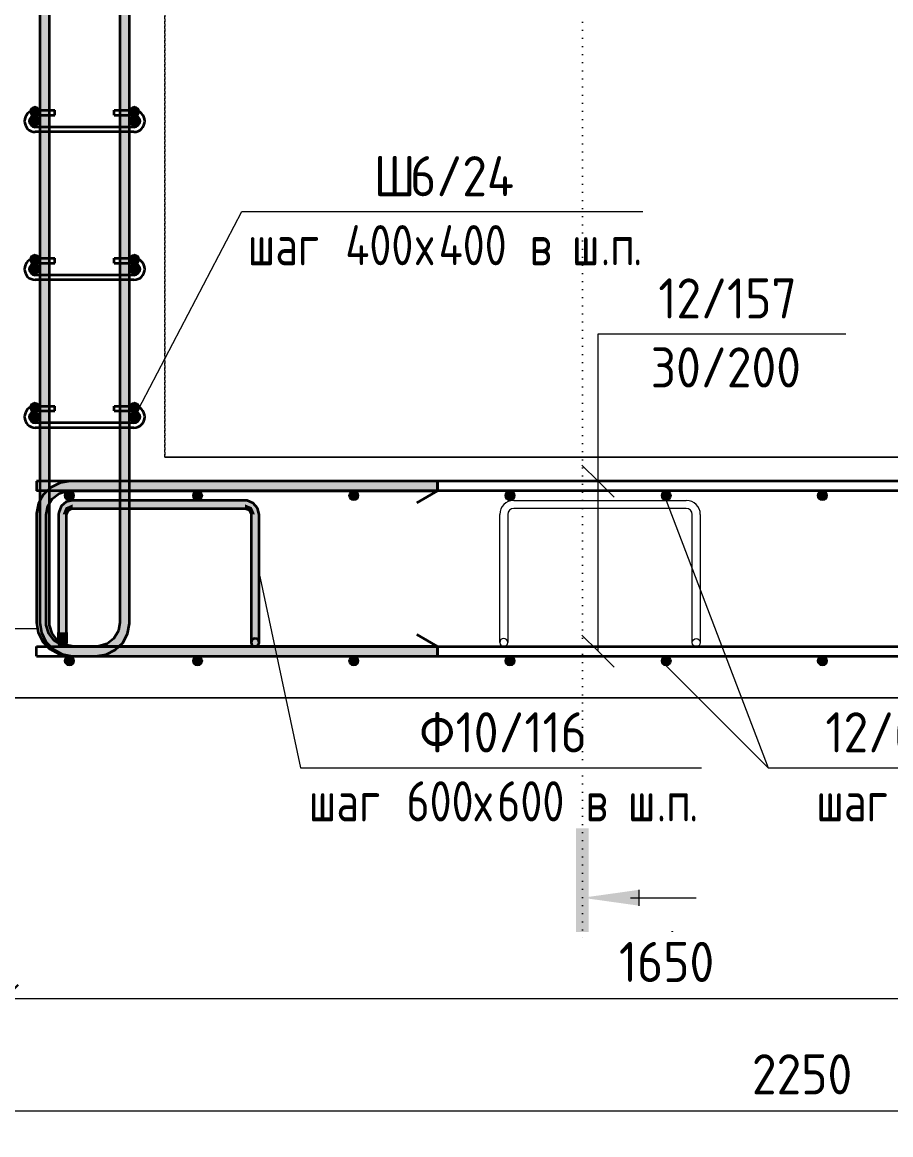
# Model space of a CAD drawing. Header units: millimetres. Extents: x 38156 to 72532, y -3741 to 33881.
# Drawn here: x 53678 to 54761, y -3565 to -2178 of the extents above; entities that cross this region are included whole.
import ezdxf

# ---------------------------------------------------------------- set-up
doc = ezdxf.new("R2010")
doc.units = ezdxf.units.MM
doc.linetypes.add('01 Штриховая _4 мм_', pattern=[6, 3.5, -2.5])
doc.linetypes.add('04 Пунктир 10мм', pattern=[10, 0, -10])
for name, color, linetype, lineweight in [('AA_Dim', 7, 'Continuous', 9), ('AA_Dim-20', 7, 'Continuous', 9), ('AA_Oformlenie', 7, 'Continuous', 9), ('AA_Razrez', 7, 'Continuous', 9), ('AA_Vinoska', 7, 'Continuous', 9), ('AF_Stena_Опалубка', 253, 'Continuous', 20), ('KR_Armatura', 7, 'Continuous', 20), ('KR_Armatura_Tonkie', 7, 'Continuous', 20), ('KR_Fundament', 7, 'Continuous', 20)]:
    doc.layers.add(name, color=color, linetype=linetype, lineweight=lineweight)
doc.styles.add('ISOCPEUR_1', font='isocpeur.ttf', dxfattribs={"width": 0.7, "height": 50})
doc.styles.add('ISOCPEUR_2', font='isocpeur.ttf', dxfattribs={"width": 0.9, "height": 50})
doc.styles.add('ISOCPEUR_3', font='isocpeur.ttf', dxfattribs={"width": 0.8, "height": 50})
doc.dimstyles.new('01_Точн_3_знака__непрозр__1', dxfattribs={"dimscale": 304.8, "dimtxt": 49.799059, "dimasz": 0.111549, "dimexe": 0.098425, "dimexo": 0.065617, "dimgap": 0.016404, "dimtad": 1, "dimdec": 3, "dimrnd": 0.001, "dimdsep": 46, "dimtxsty": 'ISOCPEUR_2', "dimblk1": 'OBLIQUE', "dimblk2": 'OBLIQUE', "dimsah": 1, "dimcen": 0.09, "dimdle": 0.098425, "dimazin": 0, "dimtfac": 1, "dimtdec": 4, "dimtix": 1, "dimtmove": 0, "dimatfit": 3, "dimfxl": 1, "dimtvp": 1, "dimtfill": 1, "dimtolj": 1, "dimtzin": 0, "dimlwd": 18, "dimlwe": 18, "dimarcsym": 2})

# ---------------------------------------------------------------- blocks, each defined once
blk = doc.blocks.new('351_Ряд стержней П переменный шаг _НесАрм_РабПлоск_ - Тип 1-3750296-Разрез 2 Арм')
at = {"layer": 'KR_Armatura_Tonkie', "lineweight": 35}
h = blk.add_hatch(color=256, dxfattribs=at)
h.paths.add_polyline_path([(-33213, -2926), (-33209, -2926), (-33209.2, -2777.5), (-33212, -2784.4), (-33213, -2792), (-33213, -2926)])
h.paths.add_polyline_path([(-33221, -2774.9), (-33219.1, -2770.7), (-33212, -2761.8), (-33209, -2759.5), (-33209.2, -840), (-33221, -840), (-33221, -2771)])
h = blk.add_hatch(color=256, dxfattribs=at)
h.paths.add_polyline_path([(-33121, -2926), (-33109, -2926), (-33109.2, -2762), (-33121, -2762), (-33121, -2926)])
h.paths.add_polyline_path([(-33111.1, -2750), (-33109, -2749.9), (-33109.2, -840), (-33121, -840), (-33120.8, -2750), (-33111.9, -2750)])
h = blk.add_hatch(color=256, dxfattribs=at)
h.paths.add_polyline_path([(-33179, -2956), (-33187.5, -2954.7), (-33188.8, -2954.1), (-33189, -2954.5), (-33189.9, -2955.1), (-33183, -2956), (-33180.3, -2956)])
h.paths.add_polyline_path([(-33196.9, -2952.4), (-33197.4, -2950.7), (-33197, -2949.7), (-33200.6, -2946.7), (-33205, -2941), (-33208, -2933.8), (-33209.2, -2926), (-33213, -2926), (-33212, -2933.8), (-33208.5, -2941.6), (-33204.2, -2947.2), (-33197.5, -2952.2)])
blk.add_hatch(color=256, dxfattribs=at).paths.add_polyline_path([(-33151, -2956), (-33121.7, -2956), (-33120.9, -2955.2), (-33114.4, -2946.5), (-33110.4, -2936.3), (-33109.2, -2926), (-33121, -2926), (-33122.2, -2934.3), (-33125, -2941), (-33130.4, -2947.7), (-33136, -2952), (-33143.2, -2955), (-33149.6, -2955.8)])
for p, q in [((-33221, -840), (-33221, -2926)), ((-33221, -840), (-33221, -2926)), ((-33221, -840), (-33221, -2926)), ((-33221, -840), (-33221, -2926)), ((-33221, -840), (-33221, -2926)), ((-33209, -2926), (-33209, -840)), ((-33209, -2926), (-33209, -840)), ((-33209, -2926), (-33209, -840)), ((-33209, -2926), (-33209, -840)), ((-33209, -2926), (-33209, -840)), ((-33121, -840), (-33121, -2926)), ((-33121, -840), (-33121, -2926)), ((-33121, -840), (-33121, -2926)), ((-33121, -840), (-33121, -2926)), ((-33121, -840), (-33121, -2926)), ((-33109, -2926), (-33109, -840)), ((-33109, -2926), (-33109, -840)), ((-33109, -2926), (-33109, -840)), ((-33109, -2926), (-33109, -840)), ((-33109, -2926), (-33109, -840)), ((-33151, -2956), (-33179, -2956)), ((-33151, -2956), (-33179, -2956)), ((-33151, -2956), (-33179, -2956)), ((-33151, -2956), (-33179, -2956)), ((-33151, -2956), (-33179, -2956)), ((-33179, -2968), (-33151, -2968)), ((-33179, -2968), (-33151, -2968)), ((-33179, -2968), (-33151, -2968)), ((-33179, -2968), (-33151, -2968)), ((-33179, -2968), (-33151, -2968))]:
    blk.add_line(p, q, dxfattribs=at)
at = {"layer": 'KR_Armatura_Tonkie', "lineweight": 35, "flags": 128}
for points in [[(-33221, -2926), (-33219, -2938.7), (-33213.3, -2950.2), (-33204.4, -2959.4), (-33193.1, -2965.5), (-33180.5, -2968), (-33179, -2968)], [(-33221, -2926), (-33219, -2938.7), (-33213.3, -2950.2), (-33204.4, -2959.4), (-33193.1, -2965.5), (-33180.5, -2968), (-33179, -2968)], [(-33221, -2926), (-33219, -2938.7), (-33213.3, -2950.2), (-33204.4, -2959.4), (-33193.1, -2965.5), (-33180.5, -2968), (-33179, -2968)], [(-33221, -2926), (-33219, -2938.7), (-33213.3, -2950.2), (-33204.4, -2959.4), (-33193.1, -2965.5), (-33180.5, -2968), (-33179, -2968)], [(-33221, -2926), (-33219, -2938.7), (-33213.3, -2950.2), (-33204.4, -2959.4), (-33193.1, -2965.5), (-33180.5, -2968), (-33179, -2968)], [(-33179, -2956), (-33189.7, -2954), (-33198.9, -2948.4), (-33205.6, -2939.9), (-33208.8, -2929.5), (-33209, -2926)], [(-33179, -2956), (-33189.7, -2954), (-33198.9, -2948.4), (-33205.6, -2939.9), (-33208.8, -2929.5), (-33209, -2926)], [(-33179, -2956), (-33189.7, -2954), (-33198.9, -2948.4), (-33205.6, -2939.9), (-33208.8, -2929.5), (-33209, -2926)], [(-33179, -2956), (-33189.7, -2954), (-33198.9, -2948.4), (-33205.6, -2939.9), (-33208.8, -2929.5), (-33209, -2926)], [(-33179, -2956), (-33189.7, -2954), (-33198.9, -2948.4), (-33205.6, -2939.9), (-33208.8, -2929.5), (-33209, -2926)], [(-33151, -2968), (-33138.3, -2966), (-33126.8, -2960.3), (-33117.6, -2951.4), (-33111.5, -2940.1), (-33109, -2927.5), (-33109, -2926)], [(-33121, -2926), (-33123, -2936.7), (-33128.6, -2945.9), (-33137.1, -2952.6), (-33147.5, -2955.8), (-33151, -2956)], [(-33151, -2968), (-33138.3, -2966), (-33126.8, -2960.3), (-33117.6, -2951.4), (-33111.5, -2940.1), (-33109, -2927.5), (-33109, -2926)], [(-33121, -2926), (-33123, -2936.7), (-33128.6, -2945.9), (-33137.1, -2952.6), (-33147.5, -2955.8), (-33151, -2956)], [(-33151, -2968), (-33138.3, -2966), (-33126.8, -2960.3), (-33117.6, -2951.4), (-33111.5, -2940.1), (-33109, -2927.5), (-33109, -2926)], [(-33121, -2926), (-33123, -2936.7), (-33128.6, -2945.9), (-33137.1, -2952.6), (-33147.5, -2955.8), (-33151, -2956)], [(-33151, -2968), (-33138.3, -2966), (-33126.8, -2960.3), (-33117.6, -2951.4), (-33111.5, -2940.1), (-33109, -2927.5), (-33109, -2926)], [(-33121, -2926), (-33123, -2936.7), (-33128.6, -2945.9), (-33137.1, -2952.6), (-33147.5, -2955.8), (-33151, -2956)], [(-33151, -2968), (-33138.3, -2966), (-33126.8, -2960.3), (-33117.6, -2951.4), (-33111.5, -2940.1), (-33109, -2927.5), (-33109, -2926)], [(-33121, -2926), (-33123, -2936.7), (-33128.6, -2945.9), (-33137.1, -2952.6), (-33147.5, -2955.8), (-33151, -2956)]]:
    blk.add_lwpolyline(points, dxfattribs=at)
blk = doc.blocks.new('261_Лягушка _НесАрм_РабПлоск_ - 10 А240-3768173-Разрез 2 Арм')
at = {"layer": 'KR_Armatura_Tonkie', "lineweight": 35}
for points in [[(-33197.5, -2791.5), (-33192.4, -2791.4), (-33188.5, -2782.5), (-33180, -2779), (-33180, -2774), (-33184.9, -2774.7), (-33188.3, -2776.5), (-33192.4, -2779.4), (-33195, -2782.5), (-33196.8, -2786.9), (-33197.5, -2791.4)], [(-33187.5, -2791.5), (-33186.7, -2788.9), (-33185.6, -2785.9), (-33180, -2783.8), (-33180, -2779), (-33188.8, -2782.7), (-33192.5, -2791.5), (-33187.7, -2791.5)], [(-32947.5, -2791.5), (-32948.2, -2786.6), (-32950.4, -2782.5), (-32953, -2779), (-32956.2, -2776.5), (-32960.4, -2774.7), (-32965, -2774.2), (-32965, -2779), (-32956.2, -2782.7), (-32952.5, -2791.5), (-32947.7, -2791.5)], [(-32957.3, -2791.5), (-32952.6, -2791.4), (-32956.5, -2782.5), (-32965, -2779), (-32965, -2784), (-32962.4, -2784.8), (-32959.4, -2785.9), (-32957.5, -2791.5)], [(-33197.5, -2938.5), (-33192.5, -2938.5), (-33192.5, -2791.5), (-33197.5, -2791.5), (-33197.5, -2936.3)], [(-33188.5, -2938.5), (-33187.5, -2938.5), (-33187.7, -2791.5), (-33192.5, -2791.5), (-33192.5, -2938.5), (-33189, -2938.5)], [(-32957.5, -2938.5), (-32952.5, -2938.5), (-32952.5, -2791.5), (-32957.5, -2791.5), (-32957.5, -2926)], [(-32947.5, -2938.5), (-32947.7, -2791.5), (-32952.5, -2791.5), (-32952.5, -2938.5), (-32947.7, -2938.5)], [(-33197.2, -2949.5), (-33196.5, -2948), (-33195.4, -2947), (-33194.9, -2946.6), (-33193.8, -2946.2), (-33192.5, -2946), (-33192.5, -2938.5), (-33197.5, -2938.5), (-33197.3, -2949.4)], [(-33187.5, -2951), (-33187.6, -2944.7), (-33187.7, -2938.5), (-33192.5, -2938.5), (-33192.4, -2946), (-33191.2, -2946.2), (-33190, -2946.7), (-33188.9, -2947.6), (-33188, -2948.8), (-33187.6, -2950.2)], [(-32952.5, -2956), (-32952.5, -2938.5), (-32957.5, -2938.5), (-32957.4, -2948.8), (-32957.3, -2952.3), (-32956.3, -2954.2), (-32955.6, -2954.9), (-32954.3, -2955.6), (-32953.8, -2955.8)], [(-32952.5, -2956), (-32951.2, -2955.8), (-32949.4, -2954.9), (-32948.7, -2954.2), (-32948.1, -2953.3), (-32947.6, -2951.9), (-32947.6, -2949.8), (-32947.6, -2944.9), (-32947.7, -2938.5), (-32952.5, -2938.5), (-32952.5, -2955.8)], [(-33192.5, -2956), (-33189, -2954.5), (-33187.5, -2951), (-33189, -2947.5), (-33192.5, -2946), (-33196, -2947.5), (-33197.5, -2951), (-33196, -2954.5), (-33193.7, -2955.5)]]:
    blk.add_hatch(color=256, dxfattribs=at).paths.add_polyline_path(points)
h = blk.add_hatch(color=256, dxfattribs=at)
h.paths.add_polyline_path([(-32985.8, -2779), (-32965, -2779), (-32965, -2774), (-33109, -2774.2), (-33109, -2779), (-33024.4, -2779)])
h.paths.add_polyline_path([(-33180, -2779), (-33121, -2779), (-33121, -2774), (-33180, -2774.2), (-33180, -2777.7)])
h = blk.add_hatch(color=256, dxfattribs=at)
h.paths.add_polyline_path([(-33180, -2784), (-33121, -2783.8), (-33121, -2779), (-33180, -2779), (-33180, -2783.8)])
h.paths.add_polyline_path([(-33109, -2784), (-32965, -2783.8), (-32965, -2779), (-33109, -2779), (-33109, -2783.9)])
at = {"layer": 'KR_Armatura'}
for start, end in [(90, 270), (270, 90)]:
    blk.add_arc((-33192.5, -2951), 5, start, end, dxfattribs=at)
at = {"layer": 'KR_Armatura_Tonkie', "lineweight": 35}
for p, q in [((-32965, -2774), (-33180, -2774)), ((-33180, -2784), (-32965, -2784)), ((-33197.5, -2791.5), (-33197.5, -2938.5)), ((-33187.5, -2938.5), (-33187.5, -2791.5)), ((-32957.5, -2791.5), (-32957.5, -2938.5)), ((-32947.5, -2938.5), (-32947.5, -2791.5))]:
    blk.add_line(p, q, dxfattribs=at)
at = {"layer": 'KR_Armatura_Tonkie', "lineweight": 35, "flags": 128}
for points in [[(-33180, -2774), (-33188, -2775.9), (-33194.2, -2781.3), (-33197.3, -2789), (-33197.5, -2791.5)], [(-33187.5, -2791.5), (-33185.6, -2786.5), (-33180.9, -2784.1), (-33180, -2784)], [(-32947.5, -2791.5), (-32949.4, -2783.5), (-32954.8, -2777.3), (-32962.5, -2774.2), (-32965, -2774)], [(-32965, -2784), (-32960, -2785.9), (-32957.6, -2790.6), (-32957.5, -2791.5)], [(-33197.5, -2951), (-33197.5, -2949.1), (-33197.5, -2943.9), (-33197.5, -2938.5)], [(-33187.5, -2938.5), (-33187.5, -2945.2), (-33187.5, -2949.8), (-33187.5, -2951)], [(-32957.5, -2938.5), (-32957.5, -2945.2), (-32957.5, -2949.8), (-32957.5, -2951)], [(-32947.5, -2951), (-32947.5, -2949.1), (-32947.5, -2943.9), (-32947.5, -2938.5)], [(-33197.5, -2951), (-33195.6, -2947.1), (-33192.5, -2946)], [(-33192.5, -2956), (-33196.4, -2954.1), (-33197.5, -2951)], [(-33192.5, -2946), (-33188.6, -2947.9), (-33187.5, -2951)], [(-33187.5, -2951), (-33189.4, -2954.9), (-33192.5, -2956)]]:
    blk.add_lwpolyline(points, dxfattribs=at)
at = {"layer": 'KR_Armatura_Tonkie', "lineweight": 35}
for start, end in [(90, 270), (270, 90)]:
    blk.add_arc((-32952.5, -2951), 5, start, end, dxfattribs=at)
blk = doc.blocks.new('350_Стержень П торец СК-СГ _НесАрм_РабПлоск_ - 350_Стержень П торец СК-СГ _НесАрм_РабПлоск_-V20-Разрез 2 Арм')
at = {"layer": 'KR_Armatura_Tonkie', "lineweight": 35}
for p, q in [((-32725, -2750), (-33183, -2750)), ((-32725, -2762), (-32725, -2750)), ((-32725, -2750), (-32725, -2762)), ((-33183, -2762), (-32725, -2762)), ((-32725, -2762), (-32751, -2777)), ((-33225, -2792), (-33225, -2926)), ((-33213, -2926), (-33213, -2792)), ((-32725, -2956), (-32751, -2941)), ((-32725, -2956), (-33183, -2956)), ((-32725, -2956), (-32725, -2968)), ((-32725, -2968), (-32725, -2956)), ((-33183, -2968), (-32725, -2968))]:
    blk.add_line(p, q, dxfattribs=at)
at = {"layer": 'KR_Armatura_Tonkie', "lineweight": 35, "flags": 128}
for points in [[(-33183, -2750), (-33195.7, -2752), (-33207.2, -2757.7), (-33216.4, -2766.6), (-33222.5, -2777.9), (-33225, -2790.5), (-33225, -2792)], [(-33213, -2792), (-33211, -2781.3), (-33205.4, -2772.1), (-33196.9, -2765.4), (-33186.5, -2762.2), (-33183, -2762)], [(-33225, -2926), (-33223, -2938.7), (-33217.3, -2950.2), (-33208.4, -2959.4), (-33197.1, -2965.5), (-33184.5, -2968), (-33183, -2968)], [(-33183, -2956), (-33193.7, -2954), (-33202.9, -2948.4), (-33209.6, -2939.9), (-33212.8, -2929.5), (-33213, -2926)]]:
    blk.add_lwpolyline(points, dxfattribs=at)
blk = doc.blocks.new('350_Стержень П торец СК-СГ _НесАрм_РабПлоск_ - 350_Стержень П торец СК-СГ _НесАрм_РабПлоск_-V21-Разрез 2 Арм')
at = {"layer": 'KR_Armatura_Tonkie', "lineweight": 35}
for points in [[(-33225, -2792), (-33213, -2792), (-33211.9, -2784.1), (-33208.7, -2776.6), (-33204, -2770.7), (-33197.8, -2765.9), (-33190.8, -2763), (-33183, -2761.8), (-33183, -2750), (-33193.9, -2751.4), (-33204, -2755.6), (-33212.7, -2762.3), (-33219.4, -2771), (-33223.6, -2781.1), (-33224.9, -2791.4)], [(-33181.3, -2762), (-32725, -2761.8), (-32725, -2750), (-33183, -2750.2), (-33183, -2762)], [(-33213.8, -2926), (-33213, -2926), (-33213.2, -2792), (-33225, -2792), (-33224.8, -2926), (-33214, -2926)], [(-33183, -2968), (-33183, -2956), (-33190.3, -2955.1), (-33192.5, -2956), (-33196.1, -2954.5), (-33196.9, -2952.4), (-33198.4, -2951.7), (-33204.7, -2946.6), (-33209, -2941), (-33212, -2933.8), (-33213.2, -2926), (-33225, -2926), (-33223.6, -2936.9), (-33219.4, -2947), (-33212.7, -2955.7), (-33204, -2962.4), (-33193.9, -2966.6), (-33184.5, -2967.8)], [(-33024.4, -2968), (-32725, -2967.8), (-32725, -2956), (-33183, -2956.2), (-33183, -2968), (-33101.5, -2968)]]:
    blk.add_hatch(color=256, dxfattribs=at).paths.add_polyline_path(points)
for p, q in [((-32725, -2750), (-33183, -2750)), ((-32725, -2762), (-32725, -2750)), ((-32725, -2750), (-32725, -2762)), ((-33183, -2762), (-32725, -2762)), ((-32725, -2762), (-32751, -2777)), ((-33225, -2792), (-33225, -2926)), ((-33213, -2926), (-33213, -2792)), ((-32725, -2956), (-32751, -2941)), ((-32725, -2956), (-33183, -2956)), ((-32725, -2956), (-32725, -2968)), ((-32725, -2968), (-32725, -2956)), ((-33183, -2968), (-32725, -2968))]:
    blk.add_line(p, q, dxfattribs=at)
at = {"layer": 'KR_Armatura_Tonkie', "lineweight": 35, "flags": 128}
for points in [[(-33183, -2750), (-33195.7, -2752), (-33207.2, -2757.7), (-33216.4, -2766.6), (-33222.5, -2777.9), (-33225, -2790.5), (-33225, -2792)], [(-33213, -2792), (-33211, -2781.3), (-33205.4, -2772.1), (-33196.9, -2765.4), (-33186.5, -2762.2), (-33183, -2762)], [(-33225, -2926), (-33223, -2938.7), (-33217.3, -2950.2), (-33208.4, -2959.4), (-33197.1, -2965.5), (-33184.5, -2968), (-33183, -2968)], [(-33183, -2956), (-33193.7, -2954), (-33202.9, -2948.4), (-33209.6, -2939.9), (-33212.8, -2929.5), (-33213, -2926)]]:
    blk.add_lwpolyline(points, dxfattribs=at)
blk = doc.blocks.new('ЭУ_Лягушка вид_2 - 10мм-3781653-Разрез 2 Арм')
at = {"layer": 'AA_Oformlenie'}
for p, q in [((-32630, -2774), (-32415, -2774)), ((-32415, -2784), (-32630, -2784)), ((-32647.5, -2951), (-32647.5, -2791.5)), ((-32637.5, -2791.5), (-32637.5, -2951)), ((-32407.5, -2951.2), (-32407.5, -2791.5)), ((-32397.5, -2791.5), (-32397.5, -2951.2))]:
    blk.add_line(p, q, dxfattribs=at)
blk.add_circle((-32402.5, -2951.2), 5, dxfattribs=at)
for centre, radius, start, end in [((-32630, -2791.5), 17.5, 90, 180), ((-32630, -2791.5), 7.5, 90, 180), ((-32415, -2791.5), 17.5, 0, 90), ((-32415, -2791.5), 7.5, 0, 90), ((-32642.5, -2951), 5, 90, 270), ((-32642.5, -2951), 5, 270, 90)]:
    blk.add_arc(centre, radius, start, end, dxfattribs=at)
blk = doc.blocks.new('Разрез - Номер узла_ спереди-394134-Разрез 2 Арм')
at = {"layer": 'AA_Razrez'}
for points in [[(-32552.5, -3182.6), (-32536.6, -3182.6), (-32536.6, -3311.8), (-32552.5, -3311.8)], [(-32473.8, -3259.3), (-32473.8, -3279.1), (-32544.5, -3269.2)]]:
    blk.add_hatch(color=256, dxfattribs=at).paths.add_polyline_path(points)
for p, q in [((-32484.5, -3269.2), (-32402.5, -3269.2)), ((-32473.8, -3279.1), (-32473.8, -3259.3))]:
    blk.add_line(p, q, dxfattribs=at)
blk = doc.blocks.new('042_М_Арматуры - Диам длина поз _ Комментарий ш_п_-3783867-Разрез 2 Арм')
at = {"layer": 'AA_Vinoska'}
blk.add_line((-32969, -2414), (-32469, -2414), dxfattribs=at)
blk = doc.blocks.new('042_М_Арматуры - Диам длина поз _ Шаг колво _засечки_-3763330-Разрез 2 Арм')
at = {"layer": 'AA_Vinoska'}
blk.add_line((-32516.1, -2566.3), (-32216.1, -2566.3), dxfattribs=at)
blk = doc.blocks.new('042_М_Арматуры - Диам длина поз _ Комментарий-2260297-Разрез 2 Арм')
at = {"layer": 'AA_Vinoska'}
blk.add_line((-33044.2, -1840.2), (-32724.2, -1840.2), dxfattribs=at)
blk = doc.blocks.new('DIMBLOCK23-Разрез 2 Арм')
at = {"layer": 'AA_Dim-20', "lineweight": 30}
for p, q in [((53525.7, -3534.6), (53542.7, -3517.6)), ((55775.7, -3534.6), (55792.7, -3517.6)), ((53525.7, -3534.6), (53508.7, -3551.6)), ((55775.7, -3534.6), (55758.7, -3551.6))]:
    blk.add_line(p, q, dxfattribs=at)
at = {"layer": 'AA_Dim-20', "lineweight": 18}
for p, q in [((53495.7, -3534.6), (55805.7, -3534.6)), ((53525.7, -3530.5), (53525.7, -3564.6)), ((53525.7, -3534.6), (53525.7, -3530.5)), ((55775.7, -3530.5), (55775.7, -3564.6)), ((55775.7, -3534.6), (55775.7, -3530.5))]:
    blk.add_line(p, q, dxfattribs=at)
at = {"layer": 'AA_Dim-20', "color": 0, "lineweight": 18, "insert": (54587.5, -3464.2), "char_height": 50, "width": 151.696, "attachment_point": 1, "line_spacing_factor": 1.149209, "style": 'ISOCPEUR_2', "bg_fill": 3, "box_fill_scale": 1.25, "bg_fill_color": 256, "bg_fill_true_color": 13158600, "bg_fill_transparency": 0}
blk.add_mtext('2250', dxfattribs=at)
blk = doc.blocks.new('_Oblique')
at = {"color": 0, "linetype": 'ByBlock', "lineweight": -2}
blk.add_line((-0.5, -0.5), (0.5, 0.5), dxfattribs=at)
blk = doc.blocks.new('DIMBLOCK27-Разрез 2 Арм')
at = {"layer": 'AA_Dim-20', "lineweight": 18}
for p, q in [((53655.7, -3040), (53655.7, -3424.6)), ((53655.7, -3394.6), (53655.7, -3040)), ((55305.7, -3040), (55305.7, -3424.6)), ((55305.7, -3394.6), (55305.7, -3040)), ((53655.7, -3394.6), (55305.7, -3394.6))]:
    blk.add_line(p, q, dxfattribs=at)
at = {"layer": 'AA_Dim-20', "lineweight": 30}
for p, q in [((53655.7, -3394.6), (53672.7, -3377.6)), ((55305.7, -3394.6), (55322.7, -3377.6)), ((53655.7, -3394.6), (53638.7, -3411.6)), ((55305.7, -3394.6), (55288.7, -3411.6))]:
    blk.add_line(p, q, dxfattribs=at)
at = {"layer": 'AA_Dim-20', "color": 0, "lineweight": 18, "insert": (54421.8, -3324.2), "char_height": 50, "width": 141.353, "attachment_point": 1, "line_spacing_factor": 1.149209, "style": 'ISOCPEUR_2', "bg_fill": 3, "box_fill_scale": 1.25, "bg_fill_color": 256, "bg_fill_true_color": 13158600, "bg_fill_transparency": 0}
blk.add_mtext('1650', dxfattribs=at)

msp = doc.modelspace()

# ---------------------------------------------------------------- hatches: boundary and pattern name
at = {"layer": 'KR_Armatura'}
h = msp.add_hatch(color=256, dxfattribs=at)
edge = h.paths.add_edge_path()
edge.add_arc((53693.674, -2289.2), 6, 0, 360)
for points in [[(53693.674, -2295.2), (53698.8701, -2292.2), (53698.8701, -2286.2), (53693.674, -2283.2), (53688.4778, -2286.2), (53688.4778, -2292.2)], [(53817.674, -2295.2), (53822.8701, -2292.2), (53822.8701, -2286.2), (53817.674, -2283.2), (53812.4778, -2286.2), (53812.4778, -2292.2), (53816.2849, -2294.398)], [(53693.674, -2307.2), (53698.8701, -2304.2), (53698.8701, -2298.2), (53693.674, -2295.2), (53688.4778, -2298.2), (53688.4778, -2304.2), (53689.4328, -2304.7513)], [(53817.674, -2307.2), (53822.8701, -2304.2), (53822.8701, -2298.2), (53817.674, -2295.2), (53812.4778, -2298.2), (53812.4778, -2304.2), (53813.4328, -2304.7513)], [(53693.674, -2479.6), (53698.8701, -2476.6), (53698.8701, -2470.6), (53693.674, -2467.6), (53688.4778, -2470.6), (53688.4778, -2476.6)], [(53817.674, -2479.6), (53822.8701, -2476.6), (53822.8701, -2470.6), (53817.674, -2467.6), (53812.4778, -2470.6), (53812.4778, -2476.6)], [(53693.674, -2491.6), (53698.8701, -2488.6), (53698.8701, -2482.6), (53693.674, -2479.6), (53688.4778, -2482.6), (53688.4778, -2488.6), (53692.8286, -2491.1119)], [(53817.674, -2491.6), (53822.8701, -2488.6), (53822.8701, -2482.6), (53817.674, -2479.6), (53812.4778, -2482.6), (53812.4778, -2488.6), (53816.8286, -2491.1119)], [(53693.674, -2664), (53698.8701, -2661), (53698.8701, -2655), (53693.674, -2652), (53688.4778, -2655), (53688.4778, -2661)], [(53817.674, -2664), (53822.8701, -2661), (53822.8701, -2655), (53817.674, -2652), (53812.4778, -2655), (53812.4778, -2661)], [(53693.674, -2676), (53698.8701, -2673), (53698.8701, -2667), (53693.674, -2664), (53688.4778, -2667), (53688.4778, -2673)], [(53817.674, -2676), (53822.8701, -2673), (53822.8701, -2667), (53817.674, -2664), (53812.4778, -2667.1191), (53812.4778, -2673)], [(53733.674, -2773.1962), (53739.674, -2773.1962), (53742.674, -2768), (53739.674, -2762.8038), (53733.674, -2762.8038), (53730.674, -2768), (53732.2056, -2770.6528)], [(53896.2854, -2773.1962), (53899.424, -2773.1962), (53902.424, -2768), (53899.424, -2762.8038), (53893.424, -2762.8038), (53890.424, -2768), (53893.424, -2773.1962)], [(54088.174, -2773.1962), (54094.174, -2773.1962), (54097.174, -2768), (54094.174, -2762.8038), (54088.174, -2762.8038), (54085.174, -2768)], [(54282.924, -2773.1962), (54288.924, -2773.1962), (54291.924, -2768), (54288.924, -2762.8038), (54282.924, -2762.8038), (54279.924, -2768)], [(54477.674, -2773.1962), (54483.674, -2773.1962), (54486.674, -2768), (54483.674, -2762.8038), (54477.674, -2762.8038), (54474.674, -2768)], [(54672.424, -2773.1962), (54678.424, -2773.1962), (54681.424, -2768), (54678.424, -2762.8038), (54672.424, -2762.8038), (54669.424, -2768)], [(53739.674, -2979.1962), (53742.674, -2974), (53739.674, -2968.8038), (53733.674, -2968.8038), (53730.674, -2974), (53733.674, -2979.1962)], [(53896.2854, -2979.1962), (53899.424, -2979.1962), (53902.424, -2974), (53899.424, -2968.8038), (53893.424, -2968.8038), (53890.424, -2974), (53893.424, -2979.1962)], [(54088.174, -2979.1962), (54094.174, -2979.1962), (54097.174, -2974), (54094.174, -2968.8038), (54088.174, -2968.8038), (54085.174, -2974)], [(54282.924, -2979.1962), (54288.924, -2979.1962), (54291.924, -2974), (54288.924, -2968.8038), (54282.924, -2968.8038), (54279.924, -2974)], [(54477.674, -2979.1962), (54483.674, -2979.1962), (54486.674, -2974), (54483.674, -2968.8038), (54477.674, -2968.8038), (54474.674, -2974)], [(54672.424, -2979.1962), (54678.424, -2979.1962), (54681.424, -2974), (54678.424, -2968.8038), (54672.424, -2968.8038), (54669.424, -2974)]]:
    msp.add_hatch(color=256, dxfattribs=at).paths.add_polyline_path(points)
h = msp.add_hatch(color=256, dxfattribs=at)
edge = h.paths.add_edge_path()
edge.add_arc((53817.674, -2289.2), 6, 0, 360)
h = msp.add_hatch(color=256, dxfattribs=at)
edge = h.paths.add_edge_path()
edge.add_arc((53693.674, -2301.2), 6, 0, 360)
h = msp.add_hatch(color=256, dxfattribs=at)
edge = h.paths.add_edge_path()
edge.add_arc((53817.674, -2301.2), 6, 0, 360)
h = msp.add_hatch(color=256, dxfattribs=at)
edge = h.paths.add_edge_path()
edge.add_arc((53693.674, -2473.6), 6, 0, 360)
h = msp.add_hatch(color=256, dxfattribs=at)
edge = h.paths.add_edge_path()
edge.add_arc((53817.674, -2473.6), 6, 0, 360)
h = msp.add_hatch(color=256, dxfattribs=at)
edge = h.paths.add_edge_path()
edge.add_arc((53693.674, -2485.6), 6, 0, 360)
h = msp.add_hatch(color=256, dxfattribs=at)
edge = h.paths.add_edge_path()
edge.add_arc((53817.674, -2485.6), 6, 0, 360)
h = msp.add_hatch(color=256, dxfattribs=at)
edge = h.paths.add_edge_path()
edge.add_arc((53693.674, -2658), 6, 0, 360)
h = msp.add_hatch(color=256, dxfattribs=at)
edge = h.paths.add_edge_path()
edge.add_arc((53817.674, -2658), 6, 0, 360)
h = msp.add_hatch(color=256, dxfattribs=at)
edge = h.paths.add_edge_path()
edge.add_arc((53693.674, -2670), 6, 0, 360)
h = msp.add_hatch(color=256, dxfattribs=at)
edge = h.paths.add_edge_path()
edge.add_arc((53817.674, -2670), 6, 0, 360)
h = msp.add_hatch(color=256, dxfattribs=at)
edge = h.paths.add_edge_path()
edge.add_arc((53736.674, -2768), 6, 0, 360)
h = msp.add_hatch(color=256, dxfattribs=at)
edge = h.paths.add_edge_path()
edge.add_arc((53896.424, -2768), 6, 0, 360)
h = msp.add_hatch(color=256, dxfattribs=at)
edge = h.paths.add_edge_path()
edge.add_arc((54091.174, -2768), 6, 0, 360)
h = msp.add_hatch(color=256, dxfattribs=at)
edge = h.paths.add_edge_path()
edge.add_arc((54285.924, -2768), 6, 0, 360)
h = msp.add_hatch(color=256, dxfattribs=at)
edge = h.paths.add_edge_path()
edge.add_arc((54480.674, -2768), 6, 0, 360)
h = msp.add_hatch(color=256, dxfattribs=at)
edge = h.paths.add_edge_path()
edge.add_arc((54675.424, -2768), 6, 0, 360)
h = msp.add_hatch(color=256, dxfattribs=at)
edge = h.paths.add_edge_path()
edge.add_arc((53736.674, -2974), 6, 0, 360)
h = msp.add_hatch(color=256, dxfattribs=at)
edge = h.paths.add_edge_path()
edge.add_arc((53896.424, -2974), 6, 0, 360)
h = msp.add_hatch(color=256, dxfattribs=at)
edge = h.paths.add_edge_path()
edge.add_arc((54091.174, -2974), 6, 0, 360)
h = msp.add_hatch(color=256, dxfattribs=at)
edge = h.paths.add_edge_path()
edge.add_arc((54285.924, -2974), 6, 0, 360)
h = msp.add_hatch(color=256, dxfattribs=at)
edge = h.paths.add_edge_path()
edge.add_arc((54480.674, -2974), 6, 0, 360)
h = msp.add_hatch(color=256, dxfattribs=at)
edge = h.paths.add_edge_path()
edge.add_arc((54675.424, -2974), 6, 0, 360)

# ---------------------------------------------------------------- linework, layer by layer
at = {"layer": 'AA_Razrez', "linetype": '04 Пунктир 10мм'}
msp.add_line((54376.214, -672.9959), (54376.214, -3329.2154), dxfattribs=at)
at = {"layer": 'AA_Vinoska'}
for p, q in [((53817.674, -2670), (53951.6685, -2413.9901)), ((54395.674, -2566.3494), (54404.6151, -2566.3494)), ((54395.674, -2962), (54395.674, -2566.3494)), ((54395.674, -2566.3494), (54404.6151, -2566.3494)), ((54395.674, -2750), (54395.674, -2566.3494)), ((54395.674, -2750), (54375.674, -2730)), ((54395.674, -2750), (54415.674, -2770)), ((54480.674, -2774), (54607.6584, -3107.0964)), ((53973.174, -2865), (54024.6244, -3107.0964)), ((53695.674, -2934), (53451.3615, -2934)), ((54395.674, -2962), (54375.674, -2942)), ((54395.674, -2962), (54415.674, -2982)), ((54480.674, -2980), (54607.6584, -3107.0964))]:
    msp.add_line(p, q, dxfattribs=at)
at = {"layer": 'AF_Stena_Опалубка', "linetype": '01 Штриховая _4 мм_'}
for p, q in [((53855.674, -800), (53855.674, -2720)), ((53855.674, -2720), (53855.674, -800))]:
    msp.add_line(p, q, dxfattribs=at)
at = {"layer": 'KR_Armatura'}
for p, q in [((53693.674, -2283.2), (53688.4778, -2286.2)), ((53688.4778, -2286.2), (53688.4778, -2292.2)), ((53698.8701, -2286.2), (53693.674, -2283.2)), ((53698.8701, -2292.2), (53698.8701, -2286.2)), ((53817.674, -2283.2), (53812.4778, -2286.2)), ((53812.4778, -2286.2), (53812.4778, -2292.2)), ((53822.8701, -2286.2), (53817.674, -2283.2)), ((53822.8701, -2292.2), (53822.8701, -2286.2)), ((53688.4778, -2292.2), (53693.674, -2295.2)), ((53693.674, -2295.2), (53688.4778, -2298.2)), ((53688.4778, -2298.2), (53688.4778, -2304.2)), ((53693.674, -2295.2), (53698.8701, -2292.2)), ((53698.8701, -2298.2), (53693.674, -2295.2)), ((53698.8701, -2304.2), (53698.8701, -2298.2)), ((53812.4778, -2292.2), (53816.2849, -2294.398)), ((53817.674, -2295.2), (53812.4778, -2298.2)), ((53812.4778, -2298.2), (53812.4778, -2304.2)), ((53816.2849, -2294.398), (53817.674, -2295.2)), ((53817.674, -2295.2), (53822.8701, -2292.2)), ((53822.8701, -2298.2), (53817.674, -2295.2)), ((53822.8701, -2304.2), (53822.8701, -2298.2)), ((53688.4778, -2304.2), (53689.4328, -2304.7513)), ((53689.4328, -2304.7513), (53693.674, -2307.2)), ((53693.674, -2307.2), (53698.8701, -2304.2)), ((53812.4778, -2304.2), (53813.4328, -2304.7513)), ((53813.4328, -2304.7513), (53817.674, -2307.2)), ((53817.674, -2307.2), (53822.8701, -2304.2)), ((53693.674, -2467.6), (53688.4778, -2470.6)), ((53698.8701, -2470.6), (53693.674, -2467.6)), ((53817.674, -2467.6), (53812.4778, -2470.6)), ((53822.8701, -2470.6), (53817.674, -2467.6)), ((53688.4778, -2470.6), (53688.4778, -2476.6)), ((53688.4778, -2476.6), (53693.674, -2479.6)), ((53693.674, -2479.6), (53688.4778, -2482.6)), ((53693.674, -2479.6), (53698.8701, -2476.6)), ((53698.8701, -2482.6), (53693.674, -2479.6)), ((53698.8701, -2476.6), (53698.8701, -2470.6)), ((53812.4778, -2470.6), (53812.4778, -2476.6)), ((53812.4778, -2476.6), (53817.674, -2479.6)), ((53817.674, -2479.6), (53812.4778, -2482.6)), ((53817.674, -2479.6), (53822.8701, -2476.6)), ((53822.8701, -2482.6), (53817.674, -2479.6)), ((53822.8701, -2476.6), (53822.8701, -2470.6)), ((53688.4778, -2482.6), (53688.4778, -2488.6)), ((53688.4778, -2488.6), (53692.8286, -2491.1119)), ((53692.8286, -2491.1119), (53693.674, -2491.6)), ((53693.674, -2491.6), (53698.8701, -2488.6)), ((53698.8701, -2488.6), (53698.8701, -2482.6)), ((53812.4778, -2482.6), (53812.4778, -2488.6)), ((53812.4778, -2488.6), (53816.8286, -2491.1119)), ((53816.8286, -2491.1119), (53817.674, -2491.6)), ((53817.674, -2491.6), (53822.8701, -2488.6)), ((53822.8701, -2488.6), (53822.8701, -2482.6)), ((53693.674, -2652), (53688.4778, -2655)), ((53688.4778, -2655), (53688.4778, -2661)), ((53688.4778, -2661), (53693.674, -2664)), ((53698.8701, -2655), (53693.674, -2652)), ((53693.674, -2664), (53698.8701, -2661)), ((53698.8701, -2661), (53698.8701, -2655)), ((53817.674, -2652), (53812.4778, -2655)), ((53812.4778, -2655), (53812.4778, -2661)), ((53812.4778, -2661), (53817.674, -2664)), ((53822.8701, -2655), (53817.674, -2652)), ((53817.674, -2664), (53822.8701, -2661)), ((53822.8701, -2661), (53822.8701, -2655)), ((53693.674, -2664), (53688.4778, -2667)), ((53688.4778, -2667), (53688.4778, -2673)), ((53688.4778, -2673), (53693.674, -2676)), ((53698.8701, -2667), (53693.674, -2664)), ((53693.674, -2676), (53698.8701, -2673)), ((53698.8701, -2673), (53698.8701, -2667)), ((53817.674, -2664), (53812.4778, -2667.1191)), ((53812.4778, -2667.1191), (53812.4778, -2673)), ((53812.4778, -2673), (53817.674, -2676)), ((53822.8701, -2667), (53817.674, -2664)), ((53817.674, -2676), (53822.8701, -2673)), ((53822.8701, -2673), (53822.8701, -2667)), ((53733.674, -2762.8038), (53730.674, -2768)), ((53730.674, -2768), (53732.2056, -2770.6528)), ((53732.2056, -2770.6528), (53733.674, -2773.1962)), ((53739.674, -2762.8038), (53733.674, -2762.8038)), ((53742.674, -2768), (53739.674, -2762.8038)), ((53739.674, -2773.1962), (53742.674, -2768)), ((53893.424, -2762.8038), (53890.424, -2768)), ((53890.424, -2768), (53893.424, -2773.1962)), ((53899.424, -2762.8038), (53893.424, -2762.8038)), ((53902.424, -2768), (53899.424, -2762.8038)), ((53899.424, -2773.1962), (53902.424, -2768)), ((54088.174, -2762.8038), (54085.174, -2768)), ((54085.174, -2768), (54088.174, -2773.1962)), ((54094.174, -2762.8038), (54088.174, -2762.8038)), ((54097.174, -2768), (54094.174, -2762.8038)), ((54094.174, -2773.1962), (54097.174, -2768)), ((54282.924, -2762.8038), (54279.924, -2768)), ((54279.924, -2768), (54282.924, -2773.1962)), ((54288.924, -2762.8038), (54282.924, -2762.8038)), ((54291.924, -2768), (54288.924, -2762.8038)), ((54288.924, -2773.1962), (54291.924, -2768)), ((54477.674, -2762.8038), (54474.674, -2768)), ((54474.674, -2768), (54477.674, -2773.1962)), ((54483.674, -2762.8038), (54477.674, -2762.8038)), ((54486.674, -2768), (54483.674, -2762.8038)), ((54483.674, -2773.1962), (54486.674, -2768)), ((54672.424, -2762.8038), (54669.424, -2768)), ((54669.424, -2768), (54672.424, -2773.1962)), ((54678.424, -2762.8038), (54672.424, -2762.8038)), ((54681.424, -2768), (54678.424, -2762.8038)), ((54678.424, -2773.1962), (54681.424, -2768)), ((53733.674, -2773.1962), (53739.674, -2773.1962)), ((53893.424, -2773.1962), (53896.2854, -2773.1962)), ((53896.2854, -2773.1962), (53899.424, -2773.1962)), ((54088.174, -2773.1962), (54094.174, -2773.1962)), ((54282.924, -2773.1962), (54288.924, -2773.1962)), ((54477.674, -2773.1962), (54483.674, -2773.1962)), ((54672.424, -2773.1962), (54678.424, -2773.1962)), ((53733.674, -2968.8038), (53730.674, -2974)), ((53730.674, -2974), (53733.674, -2979.1962)), ((53739.674, -2968.8038), (53733.674, -2968.8038)), ((53733.674, -2979.1962), (53739.674, -2979.1962)), ((53742.674, -2974), (53739.674, -2968.8038)), ((53739.674, -2979.1962), (53742.674, -2974)), ((53893.424, -2968.8038), (53890.424, -2974)), ((53890.424, -2974), (53893.424, -2979.1962)), ((53899.424, -2968.8038), (53893.424, -2968.8038)), ((53893.424, -2979.1962), (53896.2854, -2979.1962)), ((53896.2854, -2979.1962), (53899.424, -2979.1962)), ((53902.424, -2974), (53899.424, -2968.8038)), ((53899.424, -2979.1962), (53902.424, -2974)), ((54088.174, -2968.8038), (54085.174, -2974)), ((54085.174, -2974), (54088.174, -2979.1962)), ((54094.174, -2968.8038), (54088.174, -2968.8038)), ((54088.174, -2979.1962), (54094.174, -2979.1962)), ((54097.174, -2974), (54094.174, -2968.8038)), ((54094.174, -2979.1962), (54097.174, -2974)), ((54282.924, -2968.8038), (54279.924, -2974)), ((54279.924, -2974), (54282.924, -2979.1962)), ((54288.924, -2968.8038), (54282.924, -2968.8038)), ((54282.924, -2979.1962), (54288.924, -2979.1962)), ((54291.924, -2974), (54288.924, -2968.8038)), ((54288.924, -2979.1962), (54291.924, -2974)), ((54477.674, -2968.8038), (54474.674, -2974)), ((54474.674, -2974), (54477.674, -2979.1962)), ((54483.674, -2968.8038), (54477.674, -2968.8038)), ((54477.674, -2979.1962), (54483.674, -2979.1962)), ((54486.674, -2974), (54483.674, -2968.8038)), ((54483.674, -2979.1962), (54486.674, -2974)), ((54672.424, -2968.8038), (54669.424, -2974)), ((54669.424, -2974), (54672.424, -2979.1962)), ((54678.424, -2968.8038), (54672.424, -2968.8038)), ((54672.424, -2979.1962), (54678.424, -2979.1962)), ((54681.424, -2974), (54678.424, -2968.8038)), ((54678.424, -2979.1962), (54681.424, -2974))]:
    msp.add_line(p, q, dxfattribs=at)
for centre in [(53693.674, -2289.2), (53817.674, -2289.2), (53693.674, -2301.2), (53817.674, -2301.2), (53693.674, -2473.6), (53817.674, -2473.6), (53693.674, -2485.6), (53817.674, -2485.6), (53693.674, -2658), (53817.674, -2658), (53693.674, -2670), (53817.674, -2670), (53736.674, -2768), (53896.424, -2768), (54091.174, -2768), (54285.924, -2768), (54480.674, -2768), (54675.424, -2768), (53736.674, -2974), (53896.424, -2974), (54091.174, -2974), (54285.924, -2974), (54480.674, -2974), (54675.424, -2974)]:
    msp.add_circle(centre, 6, dxfattribs=at)
at = {"layer": 'KR_Armatura_Tonkie', "lineweight": 35}
for p, q in [((53694.174, -2287.7), (53718.6873, -2287.7)), ((53694.174, -2287.7), (53718.6873, -2287.7)), ((53694.174, -2287.7), (53718.6873, -2287.7)), ((53718.6873, -2293.7), (53718.6873, -2287.7)), ((53718.6873, -2293.7), (53718.6873, -2287.7)), ((53718.6873, -2293.7), (53718.6873, -2287.7)), ((53792.6607, -2287.7), (53817.174, -2287.7)), ((53792.6607, -2293.7), (53792.6607, -2287.7)), ((53792.6607, -2287.7), (53817.174, -2287.7)), ((53792.6607, -2293.7), (53792.6607, -2287.7)), ((53792.6607, -2287.7), (53817.174, -2287.7)), ((53792.6607, -2293.7), (53792.6607, -2287.7)), ((53694.174, -2293.7), (53718.6873, -2293.7)), ((53694.174, -2293.7), (53718.6873, -2293.7)), ((53694.174, -2293.7), (53718.6873, -2293.7)), ((53792.6607, -2293.7), (53817.174, -2293.7)), ((53792.6607, -2293.7), (53817.174, -2293.7)), ((53792.6607, -2293.7), (53817.174, -2293.7)), ((53817.174, -2308.7), (53694.174, -2308.7)), ((53817.174, -2308.7), (53694.174, -2308.7)), ((53817.174, -2308.7), (53694.174, -2308.7)), ((53817.174, -2314.7), (53694.174, -2314.7)), ((53817.174, -2314.7), (53694.174, -2314.7)), ((53817.174, -2314.7), (53694.174, -2314.7)), ((53694.174, -2472.1), (53718.6873, -2472.1)), ((53694.174, -2472.1), (53718.6873, -2472.1)), ((53694.174, -2478.1), (53718.6873, -2478.1)), ((53694.174, -2478.1), (53718.6873, -2478.1)), ((53718.6873, -2478.1), (53718.6873, -2472.1)), ((53718.6873, -2478.1), (53718.6873, -2472.1)), ((53792.6607, -2472.1), (53817.174, -2472.1)), ((53792.6607, -2478.1), (53792.6607, -2472.1)), ((53792.6607, -2472.1), (53817.174, -2472.1)), ((53792.6607, -2478.1), (53792.6607, -2472.1)), ((53792.6607, -2478.1), (53817.174, -2478.1)), ((53792.6607, -2478.1), (53817.174, -2478.1)), ((53817.174, -2493.1), (53694.174, -2493.1)), ((53817.174, -2493.1), (53694.174, -2493.1)), ((53817.174, -2499.1), (53694.174, -2499.1)), ((53817.174, -2499.1), (53694.174, -2499.1)), ((53694.174, -2656.5), (53718.6873, -2656.5)), ((53694.174, -2656.5), (53718.6873, -2656.5)), ((53694.174, -2656.5), (53718.6873, -2656.5)), ((53718.6873, -2662.5), (53718.6873, -2656.5)), ((53718.6873, -2662.5), (53718.6873, -2656.5)), ((53718.6873, -2662.5), (53718.6873, -2656.5)), ((53792.6607, -2656.5), (53817.174, -2656.5)), ((53792.6607, -2662.5), (53792.6607, -2656.5)), ((53792.6607, -2656.5), (53817.174, -2656.5)), ((53792.6607, -2662.5), (53792.6607, -2656.5)), ((53792.6607, -2656.5), (53817.174, -2656.5)), ((53792.6607, -2662.5), (53792.6607, -2656.5)), ((53694.174, -2662.5), (53718.6873, -2662.5)), ((53694.174, -2662.5), (53718.6873, -2662.5)), ((53694.174, -2662.5), (53718.6873, -2662.5)), ((53792.6607, -2662.5), (53817.174, -2662.5)), ((53792.6607, -2662.5), (53817.174, -2662.5)), ((53792.6607, -2662.5), (53817.174, -2662.5)), ((53817.174, -2677.5), (53694.174, -2677.5)), ((53817.174, -2677.5), (53694.174, -2677.5)), ((53817.174, -2677.5), (53694.174, -2677.5)), ((53817.174, -2683.5), (53694.174, -2683.5)), ((53817.174, -2683.5), (53694.174, -2683.5)), ((53817.174, -2683.5), (53694.174, -2683.5)), ((55265.674, -2750), (53695.674, -2750)), ((53695.674, -2750), (53695.674, -2762)), ((55265.674, -2762), (53695.674, -2762)), ((53695.674, -2956), (55265.674, -2956)), ((53695.674, -2968), (53695.674, -2956)), ((53695.674, -2968), (55265.674, -2968))]:
    msp.add_line(p, q, dxfattribs=at)
for centre, radius, start, end in [((53694.174, -2301.2), 13.5, 90, 270), ((53694.174, -2301.2), 13.5, 90, 270), ((53694.174, -2301.2), 13.5, 90, 270), ((53817.174, -2301.2), 13.5, 270, 90), ((53817.174, -2301.2), 13.5, 270, 90), ((53817.174, -2301.2), 13.5, 270, 90), ((53694.174, -2301.2), 7.5, 90, 270), ((53694.174, -2301.2), 7.5, 90, 270), ((53694.174, -2301.2), 7.5, 90, 270), ((53817.174, -2301.2), 7.5, 270, 90), ((53817.174, -2301.2), 7.5, 270, 90), ((53817.174, -2301.2), 7.5, 270, 90), ((53694.174, -2485.6), 13.5, 90, 270), ((53694.174, -2485.6), 13.5, 90, 270), ((53694.174, -2485.6), 7.5, 90, 270), ((53694.174, -2485.6), 7.5, 90, 270), ((53817.174, -2485.6), 13.5, 270, 90), ((53817.174, -2485.6), 13.5, 270, 90), ((53817.174, -2485.6), 7.5, 270, 90), ((53817.174, -2485.6), 7.5, 270, 90), ((53694.174, -2670), 13.5, 90, 270), ((53694.174, -2670), 13.5, 90, 270), ((53694.174, -2670), 13.5, 90, 270), ((53817.174, -2670), 13.5, 270, 90), ((53817.174, -2670), 13.5, 270, 90), ((53817.174, -2670), 13.5, 270, 90), ((53694.174, -2670), 7.5, 90, 270), ((53694.174, -2670), 7.5, 90, 270), ((53694.174, -2670), 7.5, 90, 270), ((53817.174, -2670), 7.5, 270, 90), ((53817.174, -2670), 7.5, 270, 90), ((53817.174, -2670), 7.5, 270, 90)]:
    msp.add_arc(centre, radius, start, end, dxfattribs=at)
at = {"layer": 'KR_Fundament'}
for p, q in [((53855.674, -2720), (55305.674, -2720)), ((55305.674, -2720), (53855.674, -2720)), ((55305.674, -3020), (53655.674, -3020)), ((53655.674, -3020), (55305.674, -3020))]:
    msp.add_line(p, q, dxfattribs=at)

# ---------------------------------------------------------------- block references
at = {"layer": 'AA_Oformlenie'}
msp.add_blockref('ЭУ_Лягушка вид_2 - 10мм-3781653-Разрез 2 Арм', (86920.674, 0), dxfattribs=at)
at = {"layer": 'AA_Razrez'}
msp.add_blockref('Разрез - Номер узла_ спереди-394134-Разрез 2 Арм', (86920.674, 0), dxfattribs=at)
at = {"layer": 'AA_Vinoska'}
for name, p in [('042_М_Арматуры - Диам длина поз _ Комментарий ш_п_-3783867-Разрез 2 Арм', (86920.674, 0)), ('042_М_Арматуры - Диам длина поз _ Шаг колво _засечки_-3763330-Разрез 2 Арм', (86920.674, 0)), ('042_М_Арматуры - Диам длина поз _ Комментарий ш_п_-3783867-Разрез 2 Арм', (86993.6299, -693.1063)), ('042_М_Арматуры - Диам длина поз _ Комментарий-2260297-Разрез 2 Арм', (87651.8443, -1266.8964))]:
    msp.add_blockref(name, p, dxfattribs=at)
at = {"layer": 'KR_Armatura_Tonkie', "lineweight": 35}
for name in ['351_Ряд стержней П переменный шаг _НесАрм_РабПлоск_ - Тип 1-3750296-Разрез 2 Арм', '350_Стержень П торец СК-СГ _НесАрм_РабПлоск_ - 350_Стержень П торец СК-СГ _НесАрм_РабПлоск_-V20-Разрез 2 Арм', '350_Стержень П торец СК-СГ _НесАрм_РабПлоск_ - 350_Стержень П торец СК-СГ _НесАрм_РабПлоск_-V20-Разрез 2 Арм', '350_Стержень П торец СК-СГ _НесАрм_РабПлоск_ - 350_Стержень П торец СК-СГ _НесАрм_РабПлоск_-V20-Разрез 2 Арм', '350_Стержень П торец СК-СГ _НесАрм_РабПлоск_ - 350_Стержень П торец СК-СГ _НесАрм_РабПлоск_-V20-Разрез 2 Арм', '350_Стержень П торец СК-СГ _НесАрм_РабПлоск_ - 350_Стержень П торец СК-СГ _НесАрм_РабПлоск_-V21-Разрез 2 Арм', '261_Лягушка _НесАрм_РабПлоск_ - 10 А240-3768173-Разрез 2 Арм']:
    msp.add_blockref(name, (86920.674, 0), dxfattribs=at)

# ---------------------------------------------------------------- texts
at = {"layer": 'AA_Razrez', "insert": (54477.5714, -3310.6431), "char_height": 50, "width": 21.324887, "attachment_point": 1, "style": 'ISOCPEUR_1'}
msp.add_mtext('\\fISOCPEUR|b0|i0|c204|p34|;\\W.7;1', dxfattribs=at)
at = {"layer": 'AA_Vinoska', "char_height": 50, "attachment_point": 1}
for s, insert, width, style in [('\\fISOCPEUR|b0|i0|c204|p34|;\\W.9;Ш', (54116.1813, -2344.908), 54.835425, 'ISOCPEUR_2'), ('6/24', (54161.425, -2344.908), 160.177163, 'ISOCPEUR_2'), (' 400', (54055.1296, -2430.8891), 137.2489, 'ISOCPEUR_3'), ('400 ', (54196.9463, -2430.8891), 137.2489, 'ISOCPEUR_3'), ('\\fISOCPEUR|b0|i0|c204|p34|;\\W.8; ', (54338.7629, -2430.8891), 29.5021, 'ISOCPEUR_3'), ('шаг', (53958.8213, -2430.8891), 116.7257, 'ISOCPEUR_3'), ('\\fISOCPEUR|b0|i0|c204|p34|;\\W.8;х', (54168.3713, -2430.8891), 34.6329, 'ISOCPEUR_3'), ('\\fISOCPEUR|b0|i0|c204|p34|;\\W.8;в', (54310.1879, -2430.8891), 34.6329, 'ISOCPEUR_3'), ('\\fISOCPEUR|b0|i0|c204|p34|;\\W.8;ш', (54363.1046, -2430.8891), 43.6118, 'ISOCPEUR_3'), ('\\fISOCPEUR|b0|i0|c204|p34|;\\W.8;п', (54410.7296, -2430.8891), 34.6329, 'ISOCPEUR_3'), ('\\fISOCPEUR|b0|i0|c204|p34|;\\W.8;.', (54399.0879, -2430.8891), 14.1097, 'ISOCPEUR_3'), ('\\fISOCPEUR|b0|i0|c204|p34|;\\W.8;.', (54439.3046, -2430.8891), 14.1097, 'ISOCPEUR_3'), ('12/157', (54470.9279, -2497.2674), 210.683475, 'ISOCPEUR_2'), ('30/200', (54461.3879, -2583.2484), 233.772075, 'ISOCPEUR_2'), ('\\fISOCPEUR|b0|i0|c204|p34|;\\W.9;Ф', (54173.0272, -3038.0143), 54.835425, 'ISOCPEUR_2'), ('10/116', (54218.2709, -3038.0143), 199.139175, 'ISOCPEUR_2'), ('12/608', (54679.2012, -3038.0143), 222.227775, 'ISOCPEUR_2'), (' 600', (54131.2855, -3123.9954), 133.4008, 'ISOCPEUR_3'), ('600 ', (54269.9272, -3123.9954), 133.4008, 'ISOCPEUR_3'), ('\\fISOCPEUR|b0|i0|c204|p34|;\\W.8; ', (54408.5689, -3123.9954), 29.5021, 'ISOCPEUR_3'), ('шаг', (54034.9772, -3123.9954), 116.7257, 'ISOCPEUR_3'), ('\\fISOCPEUR|b0|i0|c204|p34|;\\W.8;х', (54241.3522, -3123.9954), 34.6329, 'ISOCPEUR_3'), ('\\fISOCPEUR|b0|i0|c204|p34|;\\W.8;в', (54379.9939, -3123.9954), 34.6329, 'ISOCPEUR_3'), ('\\fISOCPEUR|b0|i0|c204|p34|;\\W.8;ш', (54432.9105, -3123.9954), 43.6118, 'ISOCPEUR_3'), ('\\fISOCPEUR|b0|i0|c204|p34|;\\W.8;п', (54480.5355, -3123.9954), 34.6329, 'ISOCPEUR_3'), ('шаг', (54667.6912, -3123.9954), 116.7257, 'ISOCPEUR_3'), ('\\fISOCPEUR|b0|i0|c204|p34|;\\W.8;.', (54468.8939, -3123.9954), 14.1097, 'ISOCPEUR_3'), ('\\fISOCPEUR|b0|i0|c204|p34|;\\W.8;.', (54509.1105, -3123.9954), 14.1097, 'ISOCPEUR_3')]:
    msp.add_mtext(s, dxfattribs=dict(at, insert=insert, width=width, style=style))

# ---------------------------------------------------------------- dimensions: what is measured, and where the dimension line sits
at = {"layer": 'AA_Dim', "lineweight": 18}
dim = msp.add_linear_dim(base=(55775.674, -3534.5584), p1=(53525.674, -3510.5168), p2=(55775.674, -3510.5168), dimstyle='01_Точн_3_знака__непрозр__1', override={"dimpost": '<>', "dimfxl": 2250}, dxfattribs=at)
dim.commit()
dim.dimension.update_dxf_attribs({"geometry": 'DIMBLOCK23-Разрез 2 Арм', "text_midpoint": (54650.674, -3504.5584)})

# ---------------------------------------------------------------- next in the draw order: dimensions: what is measured, and where the dimension line sits
dim = msp.add_linear_dim(base=(55305.674, -3394.5584), p1=(53655.674, -3020), p2=(55305.674, -3020), dimstyle='01_Точн_3_знака__непрозр__1', override={"dimpost": '<>', "dimfxl": 1650}, dxfattribs=at)
dim.commit()
dim.dimension.update_dxf_attribs({"geometry": 'DIMBLOCK27-Разрез 2 Арм', "text_midpoint": (54480.674, -3364.5584)})

doc.saveas('drawing.dxf')
